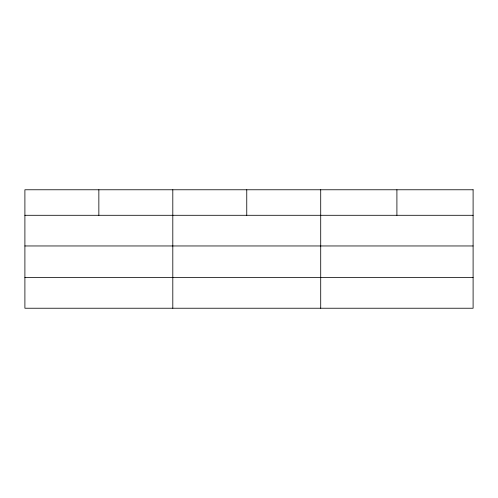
<?xml version="1.0" encoding="UTF-8"?>
<svg xmlns="http://www.w3.org/2000/svg" width="498" height="498" viewBox="0 0 498 498"><rect width="100%" height="100%" fill="white"/><g stroke="black" fill="none" stroke-linecap="round" stroke-linejoin="round"><path stroke-width="0.75" d="M24.9 215.292L473.1 215.292M24.9 245.962L473.1 245.962M24.9 277.56L473.1 277.56M396.906 189.769L396.906 215.292M320.712 189.769L320.712 308.231M246.759 189.769L246.759 215.292M172.806 189.769L172.806 308.231M98.853 189.769L98.853 215.292M473.1 189.769L24.9 189.769L24.9 308.231L473.1 308.231L473.1 189.769"/></g></svg>
